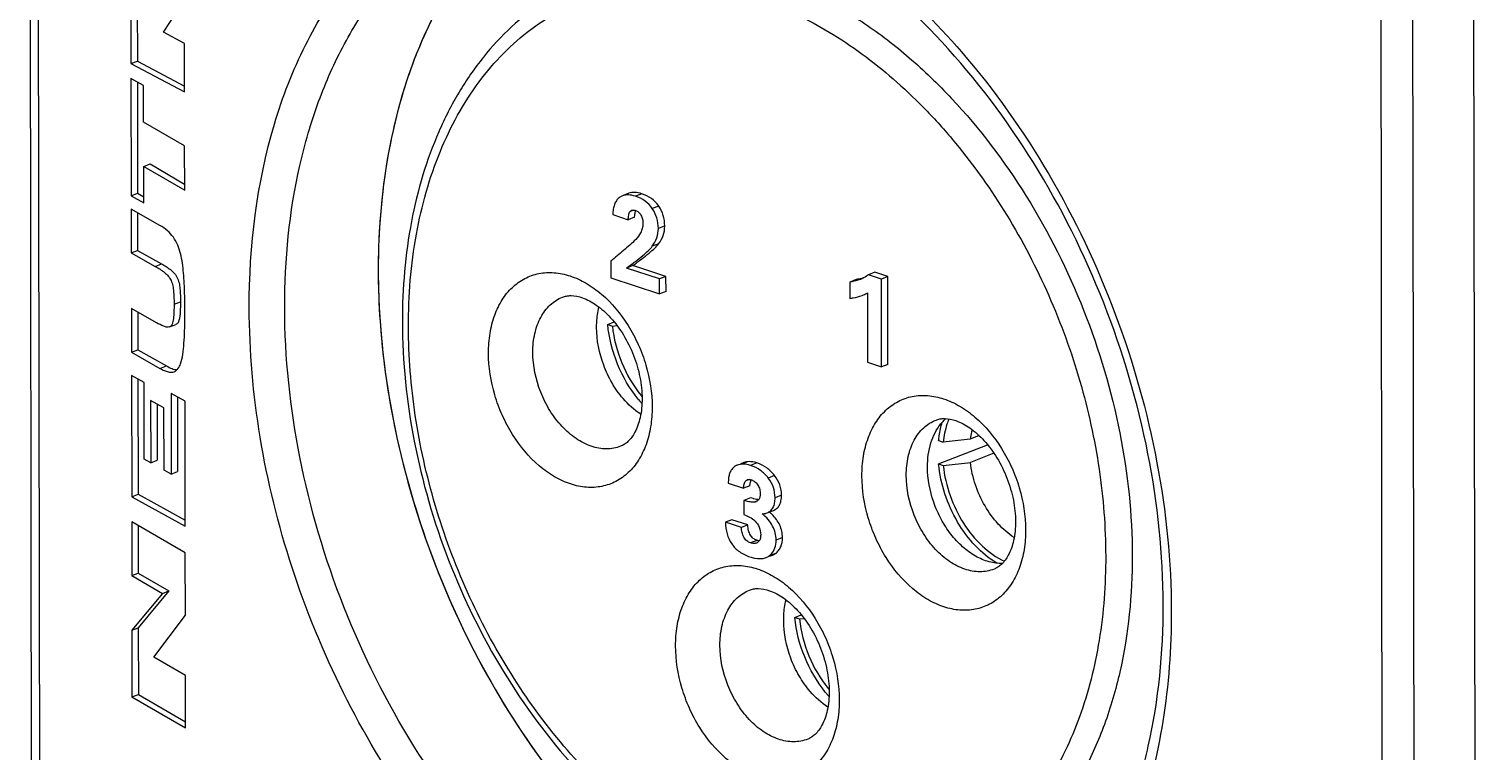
# Model space of a CAD drawing. Header units: millimetres. Extents: x 0 to 420, y 0 to 297.
# Drawn here: x 275.64 to 298.72, y 68.98 to 80.49 of the extents above; entities that cross this region are included whole.
import ezdxf

# ---------------------------------------------------------------- set-up
doc = ezdxf.new("R2010")
doc.units = ezdxf.units.MM
doc.header["$LTSCALE"] = 23.1
doc.layers.get('0').update_dxf_attribs({"linetype": 'CONTINUOUS'})
for name, color, linetype in [('AUSFORMSCHRAEGEN', 7, 'CONTINUOUS'), ('BEZUGSACHSEN', 7, 'CONTINUOUS'), ('RUNDUNGEN', 7, 'CONTINUOUS')]:
    doc.layers.add(name, color=color, linetype=linetype)

msp = doc.modelspace()

# ---------------------------------------------------------------- linework, layer by layer
at = {"color": 7, "linetype": 'CONTINUOUS'}
for p, q in [((277.2686, 80.8387), (277.2701, 79.9358)), ((277.3703, 80.8783), (277.3718, 79.9754)), ((277.7902, 80.4345), (278.1215, 80.9511)), ((278.1226, 80.2583), (277.7902, 80.4345)), ((278.1238, 79.4834), (278.1226, 80.2583)), ((277.2701, 79.9358), (277.3718, 79.9754)), ((277.2701, 79.9358), (278.1238, 79.4834)), ((277.3718, 79.9754), (278.1237, 79.577)), ((277.2705, 79.7005), (277.2735, 77.8312)), ((277.4709, 79.5842), (277.2705, 79.7005)), ((277.3723, 79.6414), (277.3752, 77.8709)), ((277.4718, 79.0025), (277.4709, 79.5842)), ((278.1252, 78.6234), (277.4718, 79.0025)), ((278.1264, 77.9175), (278.1252, 78.6234)), ((277.4729, 78.2966), (277.5746, 78.3363)), ((277.4739, 77.715), (277.4729, 78.2966)), ((277.4729, 78.2966), (278.1264, 77.9175)), ((277.5746, 78.3363), (278.1262, 78.0162)), ((277.2735, 77.8312), (277.3752, 77.8709)), ((277.2735, 77.8312), (277.4739, 77.715)), ((277.3752, 77.8709), (277.4737, 77.8137)), ((285.2098, 77.8689), (285.1081, 77.8292)), ((277.2738, 77.6146), (277.2749, 76.92)), ((277.729, 77.3567), (277.2738, 77.6146)), ((277.3757, 77.5569), (277.3766, 76.9596)), ((284.9515, 77.5299), (285.198, 77.4488)), ((285.2997, 77.4885), (285.198, 77.4488)), ((277.2749, 76.92), (277.3766, 76.9596)), ((277.2749, 76.92), (277.6576, 76.7038)), ((277.3766, 76.9596), (277.7593, 76.7435)), ((284.9213, 76.7893), (284.9217, 76.522)), ((285.271, 76.7181), (285.1693, 76.6784)), ((285.6992, 76.5042), (285.1693, 76.6784)), ((285.8009, 76.5439), (285.271, 76.7181)), ((289.1322, 76.6105), (289.0305, 76.5708)), ((289.338, 76.5428), (289.1322, 76.6105)), ((284.9217, 76.522), (285.6996, 76.2663)), ((285.8009, 76.5439), (285.6992, 76.5042)), ((285.6996, 76.2663), (285.6992, 76.5042)), ((285.8013, 76.3059), (285.8009, 76.5439)), ((288.8338, 76.4951), (288.7321, 76.4555)), ((288.7321, 76.4555), (288.7325, 76.1951)), ((289.2363, 76.5032), (289.0305, 76.5708)), ((289.338, 76.5428), (289.2363, 76.5032)), ((289.2385, 75.1026), (289.2363, 76.5032)), ((289.3402, 75.1423), (289.338, 76.5428)), ((285.8013, 76.3059), (285.6996, 76.2663)), ((289.0118, 76.2836), (289.0135, 75.1766)), ((277.2764, 76.0329), (277.2775, 75.3373)), ((277.6762, 75.8072), (277.2764, 76.0329)), ((277.3782, 75.9754), (277.3792, 75.377)), ((277.8859, 75.7401), (277.9876, 75.7798)), ((284.8719, 75.7782), (284.9751, 75.8184)), ((284.8719, 75.7782), (284.946, 75.7538)), ((284.946, 75.7538), (285.0204, 75.7621)), ((277.2775, 75.3373), (277.3792, 75.377)), ((277.2775, 75.3373), (277.7327, 75.0794)), ((277.3792, 75.377), (277.8344, 75.119)), ((289.0135, 75.1766), (289.2385, 75.1026)), ((289.3402, 75.1423), (289.2385, 75.1026)), ((277.2781, 74.9657), (277.2812, 73.0349)), ((277.4802, 74.8544), (277.2781, 74.9657)), ((277.3799, 74.9097), (277.3829, 73.0745)), ((277.4821, 73.6313), (277.4802, 74.8544)), ((277.5834, 74.5662), (277.585, 73.5747)), ((277.7957, 74.4494), (277.5834, 74.5662)), ((277.9086, 74.6791), (277.9107, 73.3953)), ((278.1318, 74.5563), (277.9086, 74.6791)), ((278.0105, 74.623), (278.0124, 73.4349)), ((278.135, 72.5647), (278.1318, 74.5563)), ((277.6853, 74.5102), (277.6867, 73.6143)), ((277.7973, 73.4578), (277.7957, 74.4494)), ((290.1479, 73.9296), (290.222, 73.9052)), ((290.1485, 73.5561), (290.9296, 73.8605)), ((290.6534, 73.9532), (290.222, 73.9052)), ((290.7932, 74.0077), (290.6534, 73.9532)), ((277.585, 73.5747), (277.4821, 73.6313)), ((277.585, 73.5747), (277.6867, 73.6143)), ((291.0297, 73.7261), (290.654, 73.5797)), ((277.9107, 73.3953), (277.7973, 73.4578)), ((277.9107, 73.3953), (278.0124, 73.4349)), ((287.0398, 73.5773), (286.9944, 73.5596)), ((290.1485, 73.5561), (290.2226, 73.5317)), ((290.2226, 73.5317), (290.654, 73.5797)), ((286.7937, 73.2487), (287.0364, 73.169)), ((287.1381, 73.2086), (287.0364, 73.169)), ((277.2812, 73.0349), (277.3829, 73.0745)), ((277.2812, 73.0349), (278.135, 72.5647)), ((277.3829, 73.0745), (278.1348, 72.6604)), ((287.1461, 73.0159), (287.0444, 72.9763)), ((287.0444, 72.9763), (287.0447, 72.751)), ((287.4432, 72.7884), (287.5145, 72.8162)), ((277.2818, 72.6354), (277.2832, 71.7764)), ((278.1356, 72.1412), (277.2818, 72.6354)), ((277.3837, 72.5765), (277.3849, 71.816)), ((286.8527, 72.6669), (286.751, 72.6272)), ((287.0029, 72.5444), (286.751, 72.6272)), ((287.1045, 72.5841), (286.8527, 72.6669)), ((287.1045, 72.5841), (287.0029, 72.5444)), ((278.1372, 71.145), (278.1356, 72.1412)), ((287.4499, 72.0852), (287.4985, 72.1041)), ((277.2832, 71.7764), (277.3849, 71.816)), ((277.2832, 71.7764), (277.7715, 71.4938)), ((277.3849, 71.816), (277.8732, 71.5334)), ((277.8732, 71.5334), (277.3863, 70.9473)), ((277.7715, 71.4938), (277.8732, 71.5334)), ((277.7715, 71.4938), (277.2846, 70.9076)), ((277.6351, 70.4781), (278.1372, 71.145)), ((287.8551, 71.1111), (287.9583, 71.1514)), ((287.8551, 71.1111), (287.9292, 71.0868)), ((287.9292, 71.0868), (288.0036, 71.0951)), ((277.2846, 70.9076), (277.3863, 70.9473)), ((277.2846, 70.9076), (277.2863, 69.8451)), ((277.3863, 70.9473), (277.388, 69.8847)), ((278.1388, 70.1866), (277.6351, 70.4781)), ((278.1401, 69.3509), (278.1388, 70.1866)), ((277.2863, 69.8451), (277.388, 69.8847)), ((277.2863, 69.8451), (278.1401, 69.3509)), ((277.388, 69.8847), (278.14, 69.4495))]:
    msp.add_line(p, q, dxfattribs=at)
at = {"color": 9, "linetype": 'CONTINUOUS'}
for p, q in [((285.4142, 77.8622), (285.3126, 77.8226)), ((285.2867, 77.602), (285.2295, 77.5797)), ((285.6845, 77.6658), (285.5828, 77.6262)), ((285.7812, 77.3487), (285.6795, 77.3091)), ((285.6839, 77.0651), (285.5822, 77.0254)), ((277.6576, 76.7038), (277.7593, 76.7435)), ((277.957, 76.1012), (278.0587, 76.1409)), ((277.7327, 75.0794), (277.8344, 75.119)), ((287.0992, 73.5914), (286.9975, 73.5517)), ((287.2518, 73.5718), (287.1502, 73.5322)), ((287.1271, 73.3094), (287.0746, 73.289)), ((287.5329, 73.3719), (287.4312, 73.3323)), ((287.2628, 72.9699), (287.1996, 72.9453)), ((287.6426, 73.0583), (287.5409, 73.0187)), ((287.2508, 72.3391), (287.1491, 72.2994)), ((287.6582, 72.3825), (287.5565, 72.3429)), ((287.5489, 72.1319), (287.4472, 72.0922))]:
    msp.add_line(p, q, dxfattribs=at)
at = {"color": 7, "linetype": 'CONTINUOUS'}
for centre, radius, start, end in [((268.8202, 76.0275), 9.309, 0.68258, 1.46924), ((265.6673, 75.9899), 12.4621, 0.07531, 0.68281), ((265.1278, 75.9816), 13.0016, 359.5444, 0.10868), ((286.9013, 75.8417), 1.9877, 219.0395, 220.08713), ((286.8728, 75.8177), 1.9505, 220.08521, 221.68778), ((286.8474, 75.8254), 1.8636, 219.19754, 219.90811), ((287.0281, 73.2596), 0.2937, 91.52346, 95.98381), ((287.1978, 73.0454), 0.0997, 291.29696, 295.93981), ((286.9603, 72.2052), 0.7631, 46.10496, 50.15107), ((287.3371, 72.6014), 0.2762, 251.78857, 253.25456), ((287.3165, 72.5212), 0.1934, 257.54209, 261.39641), ((289.8845, 71.1746), 1.9877, 219.0395, 220.08713), ((289.8306, 71.1584), 1.8636, 219.19754, 219.90811), ((289.856, 71.1506), 1.9505, 220.08521, 221.68778)]:
    msp.add_arc(centre, radius, start, end, dxfattribs=at)
for points, knots in [([(285.0522, 77.7963), (285.0361, 77.7829), (285.0065, 77.75), (284.9755, 77.6878), (284.9566, 77.613), (284.9522, 77.5588), (284.9515, 77.5299)], [0, 0, 0, 0, 0.2150873, 0.4455022, 0.7041369, 1, 1, 1, 1]), ([(285.1081, 77.8292), (285.093, 77.8234), (285.0737, 77.813), (285.0565, 77.7998), (285.0522, 77.7963)], [0, 0, 0, 0, 0.7473109, 1, 1, 1, 1]), ([(285.3126, 77.8226), (285.2766, 77.8344), (285.2082, 77.85), (285.1373, 77.8406), (285.1081, 77.8292)], [0, 0, 0, 0, 0.5469004, 1, 1, 1, 1]), ([(285.4142, 77.8622), (285.3783, 77.874), (285.3098, 77.8896), (285.239, 77.8803), (285.2098, 77.8689)], [0, 0, 0, 0, 0.5469004, 1, 1, 1, 1]), ([(285.5828, 77.6262), (285.5516, 77.6715), (285.4712, 77.7545), (285.3675, 77.8045), (285.3126, 77.8226)], [0, 0, 0, 0, 0.4877809, 1, 1, 1, 1]), ([(285.6845, 77.6658), (285.6533, 77.7112), (285.5728, 77.7941), (285.4692, 77.8441), (285.4142, 77.8622)], [0, 0, 0, 0, 0.4877809, 1, 1, 1, 1]), ([(285.198, 77.4488), (285.1994, 77.4725), (285.203, 77.5073), (285.2144, 77.5512), (285.2235, 77.5711), (285.2295, 77.5797)], [0, 0, 0, 0, 0.5226598, 0.7698715, 1, 1, 1, 1]), ([(285.2295, 77.5797), (285.231, 77.5819), (285.2375, 77.5899), (285.2464, 77.596), (285.2535, 77.5988)], [0, 0, 0, 0, 0.2607279, 1, 1, 1, 1]), ([(285.2535, 77.5988), (285.2567, 77.6), (285.2704, 77.6039), (285.2851, 77.6032), (285.2956, 77.6014)], [0, 0, 0, 0, 0.2437262, 1, 1, 1, 1]), ([(285.3019, 77.5154), (285.3027, 77.5233), (285.306, 77.5504), (285.3117, 77.5774), (285.3188, 77.5954)], [0, 0, 0, 0, 0.2915351, 1, 1, 1, 1]), ([(285.3175, 77.5957), (285.3342, 77.5902), (285.3678, 77.5703), (285.3906, 77.5392), (285.4005, 77.5217)], [0, 0, 0, 0, 0.4661315, 1, 1, 1, 1]), ([(285.6795, 77.3091), (285.6794, 77.3658), (285.6644, 77.4785), (285.6141, 77.5808), (285.5828, 77.6262)], [0, 0, 0, 0, 0.5069862, 1, 1, 1, 1]), ([(285.7812, 77.3487), (285.7811, 77.4054), (285.766, 77.5181), (285.7158, 77.6204), (285.6845, 77.6658)], [0, 0, 0, 0, 0.5069862, 1, 1, 1, 1]), ([(278.1262, 76.2662), (278.1233, 76.377), (278.1166, 76.5411), (278.0921, 76.7554), (278.0554, 76.9513), (277.9839, 77.1369), (277.8522, 77.2785), (277.7719, 77.3324), (277.729, 77.3567)], [0, 0, 0, 0, 0.2726634, 0.4036859, 0.5296543, 0.7637469, 0.8788504, 1, 1, 1, 1]), ([(285.2997, 77.4885), (285.2999, 77.4908), (285.3004, 77.4998), (285.3012, 77.5088), (285.3019, 77.5154)], [0, 0, 0, 0, 0.2589012, 1, 1, 1, 1]), ([(285.4337, 77.3879), (285.4338, 77.3613), (285.4271, 77.3101), (285.3914, 77.2209), (285.3486, 77.1654), (285.3177, 77.1334)], [0, 0, 0, 0, 0.2790533, 0.5336334, 1, 1, 1, 1]), ([(285.4005, 77.5217), (285.4121, 77.5011), (285.4289, 77.4572), (285.4337, 77.4107), (285.4337, 77.3879)], [0, 0, 0, 0, 0.5082406, 1, 1, 1, 1]), ([(285.5822, 77.0254), (285.6133, 77.0653), (285.664, 77.1557), (285.6796, 77.2582), (285.6795, 77.3091)], [0, 0, 0, 0, 0.4985362, 1, 1, 1, 1]), ([(285.6839, 77.0651), (285.715, 77.1049), (285.7657, 77.1953), (285.7812, 77.2978), (285.7812, 77.3487)], [0, 0, 0, 0, 0.4985362, 1, 1, 1, 1]), ([(285.3177, 77.1334), (285.287, 77.1016), (285.2229, 77.0412), (285.0909, 76.9262), (284.9894, 76.8435), (284.9213, 76.7893)], [0, 0, 0, 0, 0.2523477, 0.5025027, 1, 1, 1, 1]), ([(285.1693, 76.6784), (285.2179, 76.7127), (285.3063, 76.7768), (285.4237, 76.8692), (285.5143, 76.9493), (285.5632, 77.0011), (285.5822, 77.0254)], [0, 0, 0, 0, 0.3297087, 0.6057526, 0.828748, 1, 1, 1, 1]), ([(285.271, 76.7181), (285.3196, 76.7523), (285.408, 76.8165), (285.5254, 76.9089), (285.6159, 76.9889), (285.6649, 77.0407), (285.6839, 77.0651)], [0, 0, 0, 0, 0.3297087, 0.6057526, 0.828748, 1, 1, 1, 1]), ([(277.6576, 76.7038), (277.7091, 76.6748), (277.7846, 76.63), (277.8678, 76.5498), (277.914, 76.4774), (277.9389, 76.3921), (277.9551, 76.2659), (277.9569, 76.1679), (277.957, 76.1012)], [0, 0, 0, 0, 0.2443663, 0.3601402, 0.4747168, 0.5952047, 0.724521, 1, 1, 1, 1]), ([(277.7593, 76.7435), (277.783, 76.7301), (277.8305, 76.702), (277.9006, 76.6544), (277.9683, 76.5944), (278.0169, 76.5124), (278.0442, 76.4197), (278.0562, 76.2948), (278.0586, 76.2021), (278.0587, 76.1409)], [0, 0, 0, 0, 0.1122222, 0.2282531, 0.3505274, 0.4825953, 0.6164287, 0.7468706, 1, 1, 1, 1]), ([(288.9007, 76.4972), (288.8873, 76.492), (288.8325, 76.4729), (288.7753, 76.4612), (288.7321, 76.4555)], [0, 0, 0, 0, 0.2489212, 1, 1, 1, 1]), ([(288.9484, 76.5186), (288.9394, 76.5161), (288.9017, 76.506), (288.8632, 76.499), (288.8338, 76.4951)], [0, 0, 0, 0, 0.2397752, 1, 1, 1, 1]), ([(289.0305, 76.5708), (289.0206, 76.563), (288.9804, 76.5335), (288.9354, 76.5107), (288.9007, 76.4972)], [0, 0, 0, 0, 0.2528862, 1, 1, 1, 1]), ([(288.7325, 76.1951), (288.751, 76.1973), (288.8174, 76.2069), (288.8833, 76.2228), (288.9285, 76.2404)], [0, 0, 0, 0, 0.2775878, 1, 1, 1, 1]), ([(288.9285, 76.2404), (288.9362, 76.2434), (288.9651, 76.2555), (288.9928, 76.2705), (289.0118, 76.2836)], [0, 0, 0, 0, 0.2648272, 1, 1, 1, 1]), ([(277.957, 76.1012), (277.957, 76.0612), (277.9563, 75.9848), (277.9512, 75.8925), (277.9411, 75.8273), (277.9299, 75.7879), (277.9128, 75.7569), (277.8951, 75.7438), (277.8859, 75.7402)], [0, 0, 0, 0, 0.3150468, 0.6011972, 0.7263116, 0.833838, 0.9226912, 1, 1, 1, 1]), ([(278.0533, 75.9539), (278.0516, 75.9315), (278.0471, 75.8882), (278.0377, 75.845), (278.0292, 75.8256)], [0, 0, 0, 0, 0.5144295, 1, 1, 1, 1]), ([(278.0587, 76.1409), (278.0587, 76.1251), (278.0585, 76.0628), (278.057, 76.0004), (278.0533, 75.9539)], [0, 0, 0, 0, 0.2522604, 1, 1, 1, 1]), ([(277.8859, 75.7402), (277.8731, 75.7351), (277.8403, 75.7343), (277.7685, 75.7562), (277.7143, 75.7856), (277.6762, 75.8072)], [0, 0, 0, 0, 0.1845047, 0.4162545, 1, 1, 1, 1]), ([(278.0292, 75.8256), (278.0269, 75.8204), (278.0176, 75.8019), (278.0018, 75.7852), (277.9876, 75.7798)], [0, 0, 0, 0, 0.2726252, 1, 1, 1, 1]), ([(278.061, 75.1542), (278.0778, 75.2019), (278.0999, 75.3103), (278.1242, 75.5521), (278.1279, 75.7449), (278.129, 75.8782)], [0, 0, 0, 0, 0.2082789, 0.4516826, 1, 1, 1, 1]), ([(285.3574, 74.5897), (285.2216, 74.7572), (285.0016, 75.1372), (284.8929, 75.5625), (284.8719, 75.7782)], [0, 0, 0, 0, 0.4987144, 1, 1, 1, 1]), ([(284.946, 75.7538), (284.9669, 75.5527), (285.0701, 75.1569), (285.2763, 74.8033), (285.4032, 74.6476)], [0, 0, 0, 0, 0.5016027, 1, 1, 1, 1]), ([(277.7327, 75.0794), (277.7549, 75.0668), (277.797, 75.0453), (277.8715, 75.0178), (277.9299, 75.015), (277.9605, 75.0268)], [0, 0, 0, 0, 0.3196834, 0.5893535, 1, 1, 1, 1]), ([(277.8344, 75.119), (277.8636, 75.1025), (277.9173, 75.0754), (277.9763, 75.0594), (278.0026, 75.0579)], [0, 0, 0, 0, 0.5603171, 1, 1, 1, 1]), ([(277.9605, 75.0268), (277.984, 75.0359), (278.0284, 75.0743), (278.0509, 75.1257), (278.061, 75.1542)], [0, 0, 0, 0, 0.4549695, 1, 1, 1, 1]), ([(289.9711, 73.5088), (289.9709, 73.6384), (290.001, 73.884), (290.1123, 74.1089), (290.1849, 74.1968)], [0, 0, 0, 0, 0.5319014, 1, 1, 1, 1]), ([(290.1479, 73.9296), (290.1504, 73.9549), (290.1626, 74.0533), (290.1838, 74.1506), (290.2052, 74.2211)], [0, 0, 0, 0, 0.2567928, 1, 1, 1, 1]), ([(290.1849, 74.1968), (290.1911, 74.2044), (290.2164, 74.2337), (290.244, 74.2609), (290.2658, 74.2798)], [0, 0, 0, 0, 0.2536558, 1, 1, 1, 1]), ([(290.3129, 74.2749), (290.3013, 74.2466), (290.2577, 74.1271), (290.2324, 74.0013), (290.222, 73.9052)], [0, 0, 0, 0, 0.2401408, 1, 1, 1, 1]), ([(290.6817, 74.1019), (290.6786, 74.0899), (290.6669, 74.0408), (290.6582, 73.991), (290.6534, 73.9532)], [0, 0, 0, 0, 0.2458175, 1, 1, 1, 1]), ([(286.8154, 73.4065), (286.808, 73.3848), (286.7976, 73.3322), (286.7944, 73.279), (286.7937, 73.2487)], [0, 0, 0, 0, 0.4320682, 1, 1, 1, 1]), ([(286.8816, 73.5035), (286.8665, 73.4902), (286.8397, 73.4606), (286.8217, 73.4248), (286.8154, 73.4065)], [0, 0, 0, 0, 0.5101342, 1, 1, 1, 1]), ([(286.9381, 73.5377), (286.9329, 73.5356), (286.9126, 73.5268), (286.8939, 73.5144), (286.8816, 73.5035)], [0, 0, 0, 0, 0.2544504, 1, 1, 1, 1]), ([(286.9975, 73.5517), (286.9923, 73.5512), (286.972, 73.5484), (286.9522, 73.5431), (286.9381, 73.5377)], [0, 0, 0, 0, 0.2596904, 1, 1, 1, 1]), ([(287.1502, 73.5322), (287.1388, 73.5359), (287.0966, 73.5482), (287.0523, 73.5541), (287.0203, 73.5532)], [0, 0, 0, 0, 0.2722168, 1, 1, 1, 1]), ([(287.0992, 73.5914), (287.0939, 73.5908), (287.0737, 73.5881), (287.0538, 73.5828), (287.0398, 73.5773)], [0, 0, 0, 0, 0.2596904, 1, 1, 1, 1]), ([(287.2518, 73.5718), (287.2384, 73.5763), (287.1888, 73.5903), (287.1363, 73.5953), (287.0992, 73.5914)], [0, 0, 0, 0, 0.2758592, 1, 1, 1, 1]), ([(287.4312, 73.3323), (287.3962, 73.3784), (287.312, 73.4618), (287.2056, 73.5139), (287.1502, 73.5322)], [0, 0, 0, 0, 0.4980034, 1, 1, 1, 1]), ([(287.5329, 73.3719), (287.4979, 73.4181), (287.4137, 73.5014), (287.3073, 73.5536), (287.2518, 73.5718)], [0, 0, 0, 0, 0.4980034, 1, 1, 1, 1]), ([(291.1657, 71.9713), (291.0942, 71.9691), (290.9436, 71.9892), (290.7265, 72.083), (290.5205, 72.2346), (290.3355, 72.4356), (290.1805, 72.676), (290.0256, 73.0282), (289.9714, 73.3184), (289.9711, 73.5088)], [0, 0, 0, 0, 0.1008749, 0.2105889, 0.3302178, 0.458752, 0.5936778, 0.7315477, 1, 1, 1, 1]), ([(291.0756, 71.9767), (290.9506, 72.0511), (290.7136, 72.2482), (290.4338, 72.6278), (290.2339, 73.0729), (290.1642, 73.3948), (290.1485, 73.5561)], [0, 0, 0, 0, 0.2310049, 0.4821045, 0.7427222, 1, 1, 1, 1]), ([(290.2226, 73.5317), (290.2395, 73.3695), (290.314, 73.0468), (290.5264, 72.6072), (290.8203, 72.2439), (291.0679, 72.0671), (291.1964, 72.0069)], [0, 0, 0, 0, 0.2605109, 0.5232482, 0.7734714, 1, 1, 1, 1]), ([(291.3516, 72.3834), (291.2591, 72.4435), (291.0842, 72.5964), (290.8761, 72.884), (290.7247, 73.2178), (290.6687, 73.4586), (290.654, 73.5797)], [0, 0, 0, 0, 0.2325262, 0.4833555, 0.7429621, 1, 1, 1, 1]), ([(287.0364, 73.169), (287.0387, 73.1912), (287.0452, 73.2328), (287.0614, 73.2739), (287.0746, 73.289)], [0, 0, 0, 0, 0.5268253, 1, 1, 1, 1]), ([(287.0746, 73.289), (287.0762, 73.2908), (287.0827, 73.2975), (287.091, 73.3027), (287.0975, 73.3052)], [0, 0, 0, 0, 0.2570145, 1, 1, 1, 1]), ([(287.0975, 73.3052), (287.101, 73.3066), (287.116, 73.3108), (287.132, 73.3099), (287.1435, 73.3078)], [0, 0, 0, 0, 0.243502, 1, 1, 1, 1]), ([(287.1381, 73.2086), (287.1383, 73.2108), (287.1392, 73.2193), (287.1404, 73.2277), (287.1413, 73.2339)], [0, 0, 0, 0, 0.2590585, 1, 1, 1, 1]), ([(287.1413, 73.2339), (287.1424, 73.2408), (287.1466, 73.2644), (287.1532, 73.2879), (287.1604, 73.3034)], [0, 0, 0, 0, 0.2872862, 1, 1, 1, 1]), ([(287.1651, 73.3021), (287.1847, 73.2957), (287.2246, 73.2749), (287.254, 73.2407), (287.2664, 73.2208)], [0, 0, 0, 0, 0.4677011, 1, 1, 1, 1]), ([(287.2664, 73.2208), (287.2797, 73.1992), (287.2987, 73.1519), (287.3036, 73.1018), (287.3036, 73.0772)], [0, 0, 0, 0, 0.5078178, 1, 1, 1, 1]), ([(287.5409, 73.0187), (287.5408, 73.0739), (287.5219, 73.1871), (287.4656, 73.2868), (287.4312, 73.3323)], [0, 0, 0, 0, 0.4918975, 1, 1, 1, 1]), ([(287.6426, 73.0583), (287.6425, 73.1135), (287.6236, 73.2268), (287.5673, 73.3264), (287.5329, 73.3719)], [0, 0, 0, 0, 0.4918975, 1, 1, 1, 1]), ([(287.1996, 72.9453), (287.1868, 72.9445), (287.1608, 72.9473), (287.1089, 72.9576), (287.0702, 72.9685), (287.0444, 72.9763)], [0, 0, 0, 0, 0.2415655, 0.4906989, 1, 1, 1, 1]), ([(287.2025, 73.0001), (287.1981, 73.0012), (287.1792, 73.0061), (287.1604, 73.0115), (287.1461, 73.0159)], [0, 0, 0, 0, 0.2321222, 1, 1, 1, 1]), ([(287.254, 72.9889), (287.2501, 72.9895), (287.2328, 72.9927), (287.2157, 72.9967), (287.2025, 73.0001)], [0, 0, 0, 0, 0.2246953, 1, 1, 1, 1]), ([(287.2738, 72.9807), (287.2715, 72.9781), (287.262, 72.9682), (287.2506, 72.9602), (287.2414, 72.9557)], [0, 0, 0, 0, 0.2566289, 1, 1, 1, 1]), ([(287.2779, 72.9856), (287.276, 72.9858), (287.268, 72.9866), (287.2601, 72.9878), (287.254, 72.9889)], [0, 0, 0, 0, 0.2315195, 1, 1, 1, 1]), ([(287.3036, 73.0772), (287.3037, 73.0589), (287.3004, 73.0243), (287.2844, 72.9927), (287.2738, 72.9807)], [0, 0, 0, 0, 0.5342296, 1, 1, 1, 1]), ([(287.4129, 72.7765), (287.4332, 72.7845), (287.4718, 72.8071), (287.5138, 72.8626), (287.5371, 72.9355), (287.5409, 72.9895), (287.5409, 73.0187)], [0, 0, 0, 0, 0.2243314, 0.4480866, 0.6997067, 1, 1, 1, 1]), ([(287.5145, 72.8162), (287.5349, 72.8241), (287.5735, 72.8467), (287.6155, 72.9023), (287.6388, 72.9751), (287.6426, 73.0291), (287.6426, 73.0583)], [0, 0, 0, 0, 0.2243326, 0.4480875, 0.6997068, 1, 1, 1, 1]), ([(287.0447, 72.751), (287.0757, 72.7394), (287.1389, 72.7112), (287.2284, 72.6479), (287.2969, 72.5507), (287.3107, 72.4696), (287.3108, 72.4295)], [0, 0, 0, 0, 0.2228239, 0.4635495, 0.730407, 1, 1, 1, 1]), ([(287.3371, 72.7601), (287.344, 72.7606), (287.3697, 72.7635), (287.3952, 72.7696), (287.4129, 72.7765)], [0, 0, 0, 0, 0.2665669, 1, 1, 1, 1]), ([(287.5565, 72.3429), (287.5565, 72.3818), (287.5475, 72.4598), (287.489, 72.6125), (287.4028, 72.7069), (287.3371, 72.7601)], [0, 0, 0, 0, 0.240415, 0.4786062, 1, 1, 1, 1]), ([(287.6582, 72.3825), (287.6582, 72.4168), (287.6513, 72.485), (287.6072, 72.6187), (287.5411, 72.7054), (287.4894, 72.7552)], [0, 0, 0, 0, 0.2450321, 0.4865135, 1, 1, 1, 1]), ([(286.751, 72.6272), (286.7511, 72.5644), (286.7652, 72.4426), (286.817, 72.3307), (286.8498, 72.2828)], [0, 0, 0, 0, 0.5199637, 1, 1, 1, 1]), ([(287.1491, 72.2994), (287.1279, 72.3064), (287.0845, 72.3293), (287.0372, 72.3898), (287.0116, 72.4652), (287.0047, 72.5182), (287.0029, 72.5444)], [0, 0, 0, 0, 0.2201508, 0.4728881, 0.7400094, 1, 1, 1, 1]), ([(287.2508, 72.3391), (287.2297, 72.346), (287.1891, 72.3674), (287.1433, 72.4226), (287.1146, 72.4972), (287.1067, 72.5534), (287.1045, 72.5841)], [0, 0, 0, 0, 0.2190401, 0.4419005, 0.6957858, 1, 1, 1, 1]), ([(286.8498, 72.2828), (286.8823, 72.2353), (286.9689, 72.148), (287.0794, 72.0962), (287.1387, 72.0767)], [0, 0, 0, 0, 0.4801044, 1, 1, 1, 1]), ([(287.2457, 72.2952), (287.2384, 72.2924), (287.2063, 72.2847), (287.1727, 72.2917), (287.1491, 72.2994)], [0, 0, 0, 0, 0.2394012, 1, 1, 1, 1]), ([(287.3108, 72.4295), (287.3108, 72.4057), (287.3077, 72.3706), (287.2894, 72.3298), (287.2756, 72.3142), (287.268, 72.3081)], [0, 0, 0, 0, 0.5385438, 0.7793729, 1, 1, 1, 1]), ([(287.4824, 72.1236), (287.5073, 72.1504), (287.5476, 72.2212), (287.5566, 72.3009), (287.5565, 72.3429)], [0, 0, 0, 0, 0.4655004, 1, 1, 1, 1]), ([(287.5489, 72.1319), (287.5667, 72.1451), (287.5992, 72.1761), (287.6478, 72.2581), (287.6583, 72.3325), (287.6582, 72.3825)], [0, 0, 0, 0, 0.2346583, 0.4699367, 1, 1, 1, 1]), ([(287.1387, 72.0767), (287.1633, 72.0686), (287.2465, 72.0454), (287.3399, 72.0423), (287.3969, 72.0645)], [0, 0, 0, 0, 0.297635, 1, 1, 1, 1]), ([(288.3406, 69.9227), (288.2048, 70.0901), (287.9848, 70.4702), (287.8761, 70.8954), (287.8551, 71.1111)], [0, 0, 0, 0, 0.4987144, 1, 1, 1, 1]), ([(287.9292, 71.0868), (287.9501, 70.8857), (288.0533, 70.4898), (288.2595, 70.1363), (288.3864, 69.9806)], [0, 0, 0, 0, 0.5016027, 1, 1, 1, 1])]:
    msp.add_open_spline(points, degree=3, knots=knots, dxfattribs=at)
for points in [[(285.2956, 77.6014), (285.303, 77.6001), (285.3104, 77.5981), (285.3175, 77.5957)], [(287.1435, 73.3078), (287.1508, 73.3064), (287.158, 73.3044), (287.1651, 73.3021)], [(287.234, 72.9525), (287.2231, 72.9482), (287.2113, 72.9459), (287.1996, 72.9453)], [(287.268, 72.3081), (287.2613, 72.3027), (287.2537, 72.2983), (287.2457, 72.2952)], [(287.2748, 72.3324), (287.269, 72.3337), (287.2632, 72.3352), (287.2575, 72.3369)], [(287.3969, 72.0645), (287.4147, 72.0714), (287.4318, 72.0808), (287.4472, 72.0922)], [(287.4472, 72.0922), (287.4598, 72.1016), (287.4717, 72.1121), (287.4824, 72.1236)], [(287.4985, 72.1041), (287.5164, 72.1111), (287.5335, 72.1204), (287.5489, 72.1319)]]:
    msp.add_open_spline(points, degree=3, dxfattribs=at)
at = {"layer": 'AUSFORMSCHRAEGEN', "color": 7, "linetype": 'CONTINUOUS'}
msp.add_line((298.7179, 58.209), (298.6752, 84.7259), dxfattribs=at)
at = {"layer": 'BEZUGSACHSEN', "color": 7, "linetype": 'CONTINUOUS'}
for centre, radius, start, end in [((292.1363, 76.6566), 10.9235, 176.01043, 180.1282), ((292.9239, 76.6533), 11.711, 180.10353, 184.03389)]:
    msp.add_arc(centre, radius, start, end, dxfattribs=at)
for points, knots in [([(284.0615, 82.8977), (283.8391, 82.7617), (283.4105, 82.4468), (282.6393, 81.6615), (281.8704, 80.3995), (281.324, 78.6041), (281.2118, 77.3054), (281.2129, 76.6321)], [0, 0, 0, 0, 0.1090611, 0.2212487, 0.4587715, 0.7184012, 1, 1, 1, 1]), ([(284.038, 82.8833), (283.8385, 82.7596), (283.4529, 82.4779), (282.9346, 81.9689), (282.4761, 81.3755), (282.0825, 80.7048), (281.7577, 79.9641), (281.4146, 78.8748), (281.2806, 78.0068), (281.2393, 77.4166)], [0, 0, 0, 0, 0.110597, 0.2239757, 0.3411271, 0.4627916, 0.5894441, 0.7212996, 1, 1, 1, 1]), ([(281.2129, 76.6321), (281.2141, 75.8511), (281.3793, 74.259), (282.0498, 71.944), (283.107, 69.7764), (284.0536, 68.4828), (284.5773, 67.9011)], [0, 0, 0, 0, 0.2455115, 0.4996365, 0.7539677, 1, 1, 1, 1]), ([(284.6945, 75.7309), (284.6945, 75.7591), (284.6974, 75.8682), (284.7128, 75.9772), (284.7324, 76.0558)], [0, 0, 0, 0, 0.2582741, 1, 1, 1, 1]), ([(281.2419, 75.8295), (281.2923, 75.108), (281.5246, 73.6546), (282.2181, 71.5567), (283.2273, 69.6023), (284.0989, 68.4327), (284.576, 67.9025)], [0, 0, 0, 0, 0.2481971, 0.5023294, 0.755257, 1, 1, 1, 1]), ([(285.3984, 74.3477), (285.2935, 74.4167), (285.1236, 74.5725), (284.9323, 74.8449), (284.7567, 75.2164), (284.6948, 75.527), (284.6945, 75.7309)], [0, 0, 0, 0, 0.2345743, 0.4239906, 0.6190407, 1, 1, 1, 1]), ([(287.6777, 71.0639), (287.6777, 71.0921), (287.6806, 71.2012), (287.696, 71.3102), (287.7156, 71.3888)], [0, 0, 0, 0, 0.2582741, 1, 1, 1, 1]), ([(288.3816, 69.6807), (288.2767, 69.7497), (288.1068, 69.9055), (287.9155, 70.1778), (287.7399, 70.5493), (287.678, 70.86), (287.6777, 71.0639)], [0, 0, 0, 0, 0.2345743, 0.4239906, 0.6190407, 1, 1, 1, 1])]:
    msp.add_open_spline(points, degree=3, knots=knots, dxfattribs=at)
at = {"layer": 'RUNDUNGEN', "color": 7, "linetype": 'CONTINUOUS'}
msp.add_line((275.6432, 91.631), (275.6858, 65.1141), dxfattribs=at)
at = {"layer": 'RUNDUNGEN', "color": 9, "linetype": 'CONTINUOUS'}
for p, q in [((275.772, 91.526), (275.8146, 65.0091)), ((297.2394, 57.9645), (297.1968, 84.4814)), ((297.7457, 57.9547), (297.7031, 84.4716))]:
    msp.add_line(p, q, dxfattribs=at)
for points, knots in [([(279.1562, 76.042), (279.1546, 77.0268), (279.3305, 78.48), (280.0034, 80.222), (280.6781, 81.3139), (281.5212, 82.1944), (282.5111, 82.8346), (283.6165, 83.2112), (284.3932, 83.2776), (284.7825, 83.2679)], [0, 0, 0, 0, 0.2882778, 0.4203613, 0.5443023, 0.6614656, 0.7742906, 0.8859911, 1, 1, 1, 1]), ([(284.7825, 83.2679), (285.2813, 83.2555), (286.317, 83.0819), (287.8145, 82.44), (289.2507, 81.4425), (290.1071, 80.5917), (290.513, 80.1225)], [0, 0, 0, 0, 0.2229628, 0.4632679, 0.7227324, 1, 1, 1, 1]), ([(279.7214, 76.0509), (279.7202, 76.8083), (279.8289, 77.9272), (280.2343, 79.321), (280.6462, 80.2487), (281.1661, 81.0645), (281.7861, 81.7539), (282.4956, 82.3032), (283.0225, 82.5699), (283.293, 82.6753)], [0, 0, 0, 0, 0.284578, 0.417678, 0.5442458, 0.6646363, 0.7797215, 0.8909, 1, 1, 1, 1]), ([(284.5934, 81.3167), (284.812, 81.4025), (285.2711, 81.5336), (285.9934, 81.5989), (286.7393, 81.5333), (287.4954, 81.339), (288.2491, 81.0202), (288.988, 80.5829), (289.7002, 80.0346), (290.6124, 79.1548), (291.6113, 77.8344), (292.517, 76.0269), (293.0926, 74.0873), (293.2347, 72.7501), (293.2358, 72.0942)], [0, 0, 0, 0, 0.0487739, 0.0984443, 0.1498139, 0.2035012, 0.2599032, 0.3191916, 0.3813331, 0.4461178, 0.5819279, 0.7227905, 0.8637908, 1, 1, 1, 1]), ([(283.647, 80.481), (283.861, 80.6416), (284.3237, 80.9171), (285.0962, 81.1648), (285.9189, 81.2372), (286.4728, 81.1698), (286.749, 81.1102)], [0, 0, 0, 0, 0.2460654, 0.4906421, 0.7400958, 1, 1, 1, 1]), ([(287.4079, 80.9182), (287.7775, 80.7827), (288.514, 80.4153), (289.3459, 79.7857), (289.9742, 79.1798), (290.585, 78.4927), (291.2685, 77.5275), (291.9338, 76.251), (292.4294, 74.8897), (292.7373, 73.4931), (292.8115, 72.5507), (292.8122, 72.0876)], [0, 0, 0, 0, 0.1080974, 0.2241633, 0.2850246, 0.3475098, 0.4763291, 0.608516, 0.741559, 0.8728591, 1, 1, 1, 1]), ([(281.6942, 75.7432), (281.6934, 76.237), (281.7702, 77.192), (282.1426, 78.524), (282.6664, 79.4825), (283.1961, 80.1045), (283.4924, 80.3649), (283.647, 80.481)], [0, 0, 0, 0, 0.2794502, 0.5388774, 0.7776947, 0.8905722, 1, 1, 1, 1]), ([(290.513, 80.1225), (291.0352, 79.5187), (291.9776, 78.1869), (293.0288, 75.9711), (293.6941, 73.6163), (293.8575, 72.0004), (293.8588, 71.2077)], [0, 0, 0, 0, 0.2468419, 0.5011762, 0.7548839, 1, 1, 1, 1]), ([(282.9711, 75.3234), (282.9709, 75.4287), (282.9859, 75.6332), (283.058, 75.9214), (283.1773, 76.1719), (283.3404, 76.3747), (283.5422, 76.5205), (283.774, 76.6015), (284.0247, 76.6141), (284.2829, 76.5592), (284.5389, 76.4405), (284.8739, 76.1981), (285.1553, 75.8579), (285.3668, 75.4607), (285.5259, 75.0326), (285.5804, 74.6901), (285.5808, 74.4653)], [0, 0, 0, 0, 0.0667995, 0.129344, 0.1873774, 0.2414064, 0.2926984, 0.3431756, 0.394971, 0.4498788, 0.5089861, 0.5725964, 0.7109163, 0.7838968, 0.8574375, 1, 1, 1, 1]), ([(283.6776, 75.3346), (283.6775, 75.4352), (283.6962, 75.6283), (283.7886, 75.8908), (283.9408, 76.0972), (284.0797, 76.1863), (284.152, 76.2144)], [0, 0, 0, 0, 0.2852537, 0.5449415, 0.7801793, 1, 1, 1, 1]), ([(287.6888, 64.0226), (287.1468, 64.0903), (286.0334, 64.3958), (284.4639, 65.2628), (282.995, 66.5091), (281.6906, 68.0768), (280.6066, 69.8952), (279.7913, 71.8828), (279.2812, 73.9493), (279.1573, 75.3529), (279.1562, 76.042)], [0, 0, 0, 0, 0.1032391, 0.2153531, 0.3364735, 0.4652106, 0.5991062, 0.7350697, 0.8697585, 1, 1, 1, 1]), ([(290.2643, 64.7857), (289.9973, 64.6816), (289.4367, 64.5228), (288.555, 64.4451), (287.6447, 64.5268), (286.7222, 64.7653), (285.8027, 65.1557), (284.5743, 65.8846), (283.1397, 67.1439), (281.7026, 69.0462), (280.5977, 71.2526), (279.8961, 73.6191), (279.7227, 75.2507), (279.7214, 76.0509)], [0, 0, 0, 0, 0.0487805, 0.0984675, 0.1498599, 0.2035732, 0.2600025, 0.3193159, 0.4460847, 0.5819179, 0.7227906, 0.8637857, 1, 1, 1, 1]), ([(292.8122, 72.0876), (292.813, 71.6388), (292.7494, 70.7677), (292.4419, 69.5399), (291.934, 68.4729), (291.3458, 67.7424), (290.7981, 67.29), (290.3579, 67.0191), (289.8874, 66.8152), (289.3912, 66.6805), (288.8745, 66.6162), (288.155, 66.625), (287.2233, 66.8228), (286.1333, 67.3283), (285.091, 68.082), (284.1334, 69.0544), (283.2947, 70.209), (282.6057, 71.5025), (282.0917, 72.8868), (281.7721, 74.3098), (281.695, 75.271), (281.6942, 75.7432)], [0, 0, 0, 0, 0.0667341, 0.1291958, 0.1871688, 0.2411356, 0.2670455, 0.2924927, 0.3177344, 0.3430418, 0.3686816, 0.3948981, 0.4497435, 0.5087835, 0.5723214, 0.6399829, 0.7108804, 0.7837769, 0.8572397, 0.9297777, 1, 1, 1, 1]), ([(285.5808, 74.4653), (285.581, 74.36), (285.566, 74.1555), (285.4939, 73.8673), (285.3746, 73.6168), (285.2114, 73.414), (285.0097, 73.2682), (284.7779, 73.1872), (284.5272, 73.1746), (284.269, 73.2295), (284.013, 73.3482), (283.6779, 73.5906), (283.3966, 73.9308), (283.1851, 74.328), (283.026, 74.7561), (282.9714, 75.0986), (282.9711, 75.3234)], [0, 0, 0, 0, 0.0667995, 0.129344, 0.1873774, 0.2414064, 0.2926984, 0.3431756, 0.394971, 0.4498788, 0.5089861, 0.5725964, 0.7109163, 0.7838968, 0.8574375, 1, 1, 1, 1]), ([(285.0778, 73.8385), (285.0066, 73.8107), (284.8464, 73.7822), (284.5981, 73.8288), (284.3551, 73.9554), (284.1317, 74.1516), (283.9407, 74.4045), (283.7469, 74.7912), (283.678, 75.1192), (283.6776, 75.3346)], [0, 0, 0, 0, 0.09826, 0.2032504, 0.3189891, 0.4460411, 0.5821772, 0.7233666, 1, 1, 1, 1]), ([(288.9256, 73.3655), (288.9255, 73.4708), (288.9404, 73.6753), (289.0125, 73.9635), (289.1319, 74.214), (289.295, 74.4168), (289.4967, 74.5626), (289.7285, 74.6437), (289.9792, 74.6562), (290.2374, 74.6013), (290.4934, 74.4826), (290.8285, 74.2402), (291.1098, 73.9), (291.3214, 73.5028), (291.4804, 73.0747), (291.535, 72.7322), (291.5353, 72.5074)], [0, 0, 0, 0, 0.0667995, 0.129344, 0.1873774, 0.2414064, 0.2926984, 0.3431756, 0.394971, 0.4498788, 0.5089861, 0.5725964, 0.7109163, 0.7838968, 0.8574375, 1, 1, 1, 1]), ([(289.6322, 73.3767), (289.632, 73.4773), (289.6507, 73.6704), (289.7431, 73.9329), (289.8953, 74.1393), (290.0343, 74.2284), (290.1065, 74.2565)], [0, 0, 0, 0, 0.2852537, 0.5449415, 0.7801793, 1, 1, 1, 1]), ([(291.5353, 72.5074), (291.5355, 72.4021), (291.5206, 72.1976), (291.4485, 71.9094), (291.3291, 71.6589), (291.166, 71.4561), (290.9642, 71.3103), (290.7324, 71.2293), (290.4818, 71.2167), (290.2235, 71.2716), (289.9676, 71.3903), (289.6325, 71.6327), (289.3512, 71.9729), (289.1396, 72.3701), (288.9806, 72.7982), (288.926, 73.1407), (288.9256, 73.3655)], [0, 0, 0, 0, 0.0667995, 0.129344, 0.1873774, 0.2414064, 0.2926984, 0.3431756, 0.394971, 0.4498788, 0.5089861, 0.5725964, 0.7109163, 0.7838968, 0.8574375, 1, 1, 1, 1]), ([(291.0324, 71.8806), (290.9611, 71.8528), (290.801, 71.8243), (290.5526, 71.8709), (290.3097, 71.9975), (290.0862, 72.1937), (289.8952, 72.4466), (289.7014, 72.8333), (289.6325, 73.1614), (289.6322, 73.3767)], [0, 0, 0, 0, 0.09826, 0.2032504, 0.3189891, 0.4460411, 0.5821772, 0.7233666, 1, 1, 1, 1]), ([(293.2358, 72.0942), (293.2368, 71.4731), (293.1475, 70.5554), (292.8145, 69.4124), (292.4762, 68.652), (292.0491, 67.9835), (291.5399, 67.4189), (290.9572, 66.9695), (290.5246, 66.7518), (290.3026, 66.6659)], [0, 0, 0, 0, 0.2846061, 0.4177149, 0.5442786, 0.6646498, 0.7797187, 0.8908895, 1, 1, 1, 1]), ([(285.9543, 70.6564), (285.9541, 70.7617), (285.9691, 70.9661), (286.0412, 71.2543), (286.1605, 71.5048), (286.3236, 71.7077), (286.5254, 71.8535), (286.7572, 71.9345), (287.0079, 71.9471), (287.2661, 71.8921), (287.5221, 71.7735), (287.8571, 71.5311), (288.1385, 71.1909), (288.35, 70.7937), (288.5091, 70.3655), (288.5636, 70.0231), (288.564, 69.7983)], [0, 0, 0, 0, 0.0667995, 0.129344, 0.1873774, 0.2414064, 0.2926984, 0.3431756, 0.394971, 0.4498788, 0.5089861, 0.5725964, 0.7109163, 0.7838968, 0.8574375, 1, 1, 1, 1]), ([(286.6608, 70.6676), (286.6607, 70.7682), (286.6794, 70.9612), (286.7718, 71.2237), (286.924, 71.4302), (287.0629, 71.5192), (287.1352, 71.5474)], [0, 0, 0, 0, 0.2852537, 0.5449415, 0.7801793, 1, 1, 1, 1]), ([(293.8588, 71.2077), (293.8597, 70.6209), (293.7776, 69.4816), (293.3801, 67.8737), (292.7238, 66.4729), (292.1055, 65.6892), (291.7635, 65.3585)], [0, 0, 0, 0, 0.2764031, 0.5353745, 0.7759463, 1, 1, 1, 1]), ([(288.564, 69.7983), (288.5642, 69.6929), (288.5492, 69.4885), (288.4771, 69.2003), (288.3578, 68.9498), (288.1946, 68.747), (287.9929, 68.6012), (287.7611, 68.5201), (287.5104, 68.5076), (287.2522, 68.5625), (286.9962, 68.6811), (286.6611, 68.9235), (286.3798, 69.2637), (286.1683, 69.661), (286.0092, 70.0891), (285.9546, 70.4316), (285.9543, 70.6564)], [0, 0, 0, 0, 0.0667995, 0.129344, 0.1873774, 0.2414064, 0.2926984, 0.3431756, 0.394971, 0.4498788, 0.5089861, 0.5725964, 0.7109163, 0.7838968, 0.8574375, 1, 1, 1, 1]), ([(288.061, 69.1714), (287.9898, 69.1437), (287.8296, 69.1152), (287.5813, 69.1618), (287.3383, 69.2884), (287.1149, 69.4845), (286.9239, 69.7375), (286.7301, 70.1242), (286.6612, 70.4522), (286.6608, 70.6676)], [0, 0, 0, 0, 0.09826, 0.2032504, 0.3189891, 0.4460411, 0.5821772, 0.7233666, 1, 1, 1, 1])]:
    msp.add_open_spline(points, degree=3, knots=knots, dxfattribs=at)
at = {"layer": 'RUNDUNGEN', "color": 7, "linetype": 'CONTINUOUS'}
for points, knots in [([(293.73, 71.3127), (293.7287, 72.1181), (293.5541, 73.7618), (292.8489, 76.1475), (291.7388, 78.3734), (290.2979, 80.2908), (288.8638, 81.559), (287.6414, 82.2908), (286.7336, 82.6805), (285.8291, 82.9183), (284.9429, 83.0011), (284.0901, 82.9277), (283.5496, 82.7753), (283.293, 82.6753)], [0, 0, 0, 0, 0.1373973, 0.2799287, 0.4223643, 0.5594603, 0.6867912, 0.7459733, 0.8019205, 0.8547611, 0.9048803, 0.9530157, 1, 1, 1, 1]), ([(283.8425, 80.9225), (283.6644, 80.8029), (283.3227, 80.5309), (282.8724, 80.0432), (282.4841, 79.4792), (282.1621, 78.8474), (281.9094, 78.156), (281.6636, 77.15), (281.5967, 76.3571), (281.5976, 75.822)], [0, 0, 0, 0, 0.1111293, 0.2250222, 0.3425998, 0.4645433, 0.5912694, 0.7229091, 1, 1, 1, 1]), ([(284.152, 76.2144), (284.1723, 76.2223), (284.2171, 76.2349), (284.3251, 76.2433), (284.4933, 76.2068), (284.7108, 76.0869), (284.9339, 75.8846), (285.1352, 75.612), (285.2935, 75.2905), (285.3943, 74.9469), (285.4196, 74.7111), (285.4198, 74.5966)], [0, 0, 0, 0, 0.0285727, 0.0605709, 0.1411342, 0.2496632, 0.3827155, 0.5327658, 0.6913695, 0.8499601, 1, 1, 1, 1]), ([(281.5976, 75.822), (281.5986, 75.1848), (281.7336, 73.8871), (282.2822, 72.0019), (283.1476, 70.2383), (284.1045, 68.9402), (284.9829, 68.0634), (285.8832, 67.3392), (286.8649, 66.7947), (287.8865, 66.4887), (288.6355, 66.3864), (289.3693, 66.4105), (289.8422, 66.5126), (290.0692, 66.5841)], [0, 0, 0, 0, 0.1345263, 0.2735102, 0.4125462, 0.5472128, 0.6118136, 0.6740924, 0.7908729, 0.8457329, 0.8985283, 0.9497443, 1, 1, 1, 1]), ([(285.4198, 74.5966), (285.4199, 74.4952), (285.403, 74.31), (285.3239, 74.0749), (285.2248, 73.9343), (285.1397, 73.8674), (285.0982, 73.8464), (285.0778, 73.8385)], [0, 0, 0, 0, 0.3476426, 0.6311843, 0.8416725, 0.9252857, 1, 1, 1, 1]), ([(290.1065, 74.2565), (290.1268, 74.2645), (290.1716, 74.2771), (290.2796, 74.2854), (290.4479, 74.2489), (290.6653, 74.129), (290.8884, 73.9268), (291.0897, 73.6541), (291.248, 73.3326), (291.3488, 72.989), (291.3741, 72.7532), (291.3743, 72.6387)], [0, 0, 0, 0, 0.0285727, 0.0605709, 0.1411342, 0.2496632, 0.3827155, 0.5327658, 0.6913695, 0.8499601, 1, 1, 1, 1]), ([(291.3743, 72.6387), (291.3745, 72.5373), (291.3575, 72.3521), (291.2785, 72.117), (291.1793, 71.9764), (291.0942, 71.9095), (291.0527, 71.8885), (291.0324, 71.8806)], [0, 0, 0, 0, 0.3476426, 0.6311843, 0.8416725, 0.9252857, 1, 1, 1, 1]), ([(287.1352, 71.5474), (287.1555, 71.5553), (287.2003, 71.5679), (287.3083, 71.5762), (287.4765, 71.5398), (287.694, 71.4199), (287.9171, 71.2176), (288.1184, 70.9449), (288.2767, 70.6235), (288.3775, 70.2798), (288.4028, 70.044), (288.403, 69.9296)], [0, 0, 0, 0, 0.0285727, 0.0605709, 0.1411342, 0.2496632, 0.3827155, 0.5327658, 0.6913695, 0.8499601, 1, 1, 1, 1]), ([(290.2643, 64.7856), (290.5235, 64.8866), (291.0294, 65.1431), (291.7124, 65.6734), (292.3126, 66.3437), (292.8194, 67.1425), (293.2233, 68.0572), (293.624, 69.4425), (293.7312, 70.5569), (293.73, 71.3127)], [0, 0, 0, 0, 0.106468, 0.2155458, 0.329224, 0.4491592, 0.5762214, 0.7106707, 1, 1, 1, 1]), ([(288.403, 69.9296), (288.4031, 69.8281), (288.3862, 69.643), (288.3071, 69.4079), (288.208, 69.2672), (288.1229, 69.2004), (288.0814, 69.1793), (288.061, 69.1714)], [0, 0, 0, 0, 0.3476426, 0.6311843, 0.8416725, 0.9252857, 1, 1, 1, 1])]:
    msp.add_open_spline(points, degree=3, knots=knots, dxfattribs=at)

doc.saveas('drawing.dxf')
